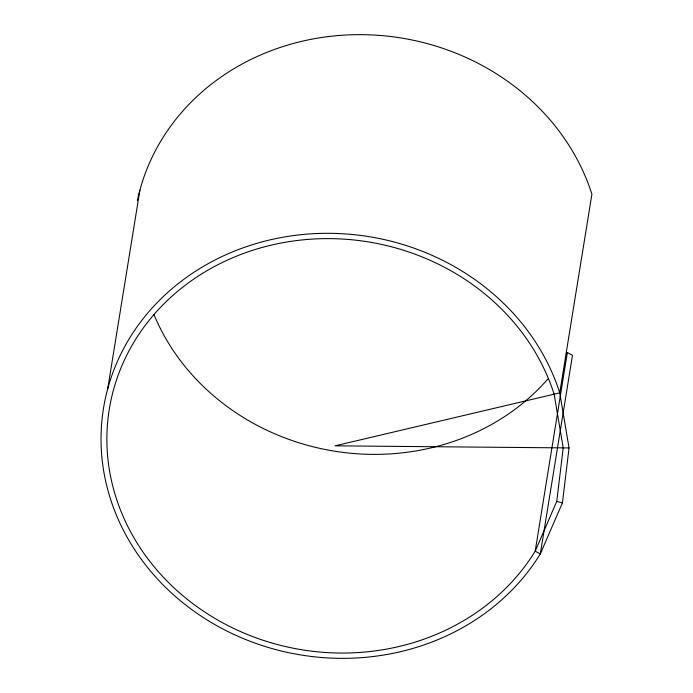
<?xml version="1.0" encoding="UTF-8"?>
<svg xmlns="http://www.w3.org/2000/svg" width="693" height="693" viewBox="0 0 693 693"><rect width="100%" height="100%" fill="white"/><g stroke="black" fill="none" stroke-linecap="round" stroke-linejoin="round"><path stroke-width="1.04" d="M569.057 447.929L335.074 445.833L559.736 392.853A234.598 211.919 9.2 0 0 213.565 260.741A234.598 211.919 9.2 0 0 173.302 594.62A234.598 211.919 9.2 0 0 540.315 553.906L572.496 355.24L567.359 352.538L535.187 551.204L556.748 501.437L563.21 447.877L554.123 394.178A228.733 206.618 9.2 0 0 216.606 265.367A228.733 206.618 9.2 0 0 177.347 590.904A228.733 206.618 9.2 0 0 535.187 551.204L540.315 553.906L562.43 502.858L569.057 447.929L559.736 392.853L591.909 194.187A234.598 211.919 9.2 0 0 356.185 34.667A234.598 211.919 9.2 0 0 137.396 200.459M107.71 388.808L139.891 190.142M556.748 501.437L562.43 502.858M567.359 352.538A228.733 206.618 9.2 0 1 566.259 354.314M547.86 379.019A228.733 206.618 9.2 0 1 333.922 451.082A228.733 206.618 9.2 0 1 154.037 314.752"/></g></svg>
